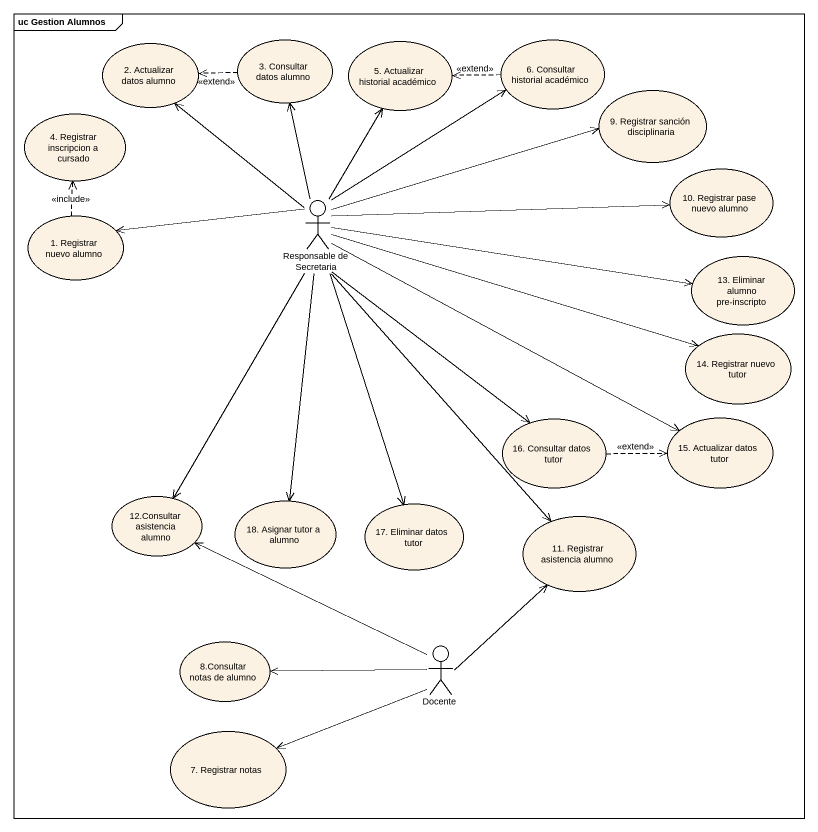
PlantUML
@startuml
mainframe uc Gestion Alumnos
usecase "2. Actualizar datos alumno" as u2_Actualizar_datos_alumno
usecase "3. Consultar datos alumno" as u3_Consultar_datos_alumno
usecase "5. Actualizar historial académico" as u5_Actualizar_historial
usecase "6. Consultar historial académico" as u6_Consultar_historial
usecase "9. Registrar sanción disciplinaria" as u9_Registrar_sanción
usecase "4. Registrar inscripcion a cursado" as u4_Registrar_inscripcion_a
actor "Responsable de Secretaria" as Responsable_de_Secretaria
usecase "10. Registrar pase nuevo alumno" as u10_Registrar_pase_nuevo
usecase "1. Registrar nuevo alumno" as u1_Registrar_nuevo_alumno
usecase "13. Eliminar alumno pre-inscripto" as u13_Eliminar_alumno_pre
usecase "14. Registrar nuevo tutor" as u14_Registrar_nuevo_tutor
usecase "16. Consultar datos tutor" as u16_Consultar_datos_tutor
usecase "15. Actualizar datos tutor" as u15_Actualizar_datos_tutor
usecase "12.Consultar asistencia alumno" as u12_Consultar_asistencia
usecase "18. Asignar tutor a alumno" as u18_Asignar_tutor_a_alumno
usecase "17. Eliminar datos tutor" as u17_Eliminar_datos_tutor
usecase "11. Registrar asistencia alumno" as u11_Registrar_asistencia
usecase "8.Consultar notas de alumno" as u8_Consultar_notas_de_alumno
actor Docente
usecase "7. Registrar notas" as u7_Registrar_notas
u3_Consultar_datos_alumno .left.> u2_Actualizar_datos_alumno : <<extend>>
u6_Consultar_historial .left.> u5_Actualizar_historial : <<extend>>
Responsable_de_Secretaria -up-> u2_Actualizar_datos_alumno
Responsable_de_Secretaria -up-> u3_Consultar_datos_alumno
Responsable_de_Secretaria -up-> u5_Actualizar_historial
Responsable_de_Secretaria -up-> u6_Consultar_historial
Responsable_de_Secretaria -right-> u9_Registrar_sanción
Responsable_de_Secretaria -right-> u10_Registrar_pase_nuevo
Responsable_de_Secretaria -left-> u1_Registrar_nuevo_alumno
Responsable_de_Secretaria -right-> u13_Eliminar_alumno_pre
Responsable_de_Secretaria -right-> u14_Registrar_nuevo_tutor
Responsable_de_Secretaria --> u16_Consultar_datos_tutor
Responsable_de_Secretaria -right-> u15_Actualizar_datos_tutor
Responsable_de_Secretaria --> u12_Consultar_asistencia
Responsable_de_Secretaria --> u18_Asignar_tutor_a_alumno
Responsable_de_Secretaria --> u17_Eliminar_datos_tutor
Responsable_de_Secretaria --> u11_Registrar_asistencia
u1_Registrar_nuevo_alumno .up.> u4_Registrar_inscripcion_a : <<include>>
u16_Consultar_datos_tutor .right.> u15_Actualizar_datos_tutor : <<extend>>
Docente -left-> u12_Consultar_asistencia
Docente -up-> u11_Registrar_asistencia
Docente -left-> u8_Consultar_notas_de_alumno
Docente -left-> u7_Registrar_notas
@enduml
